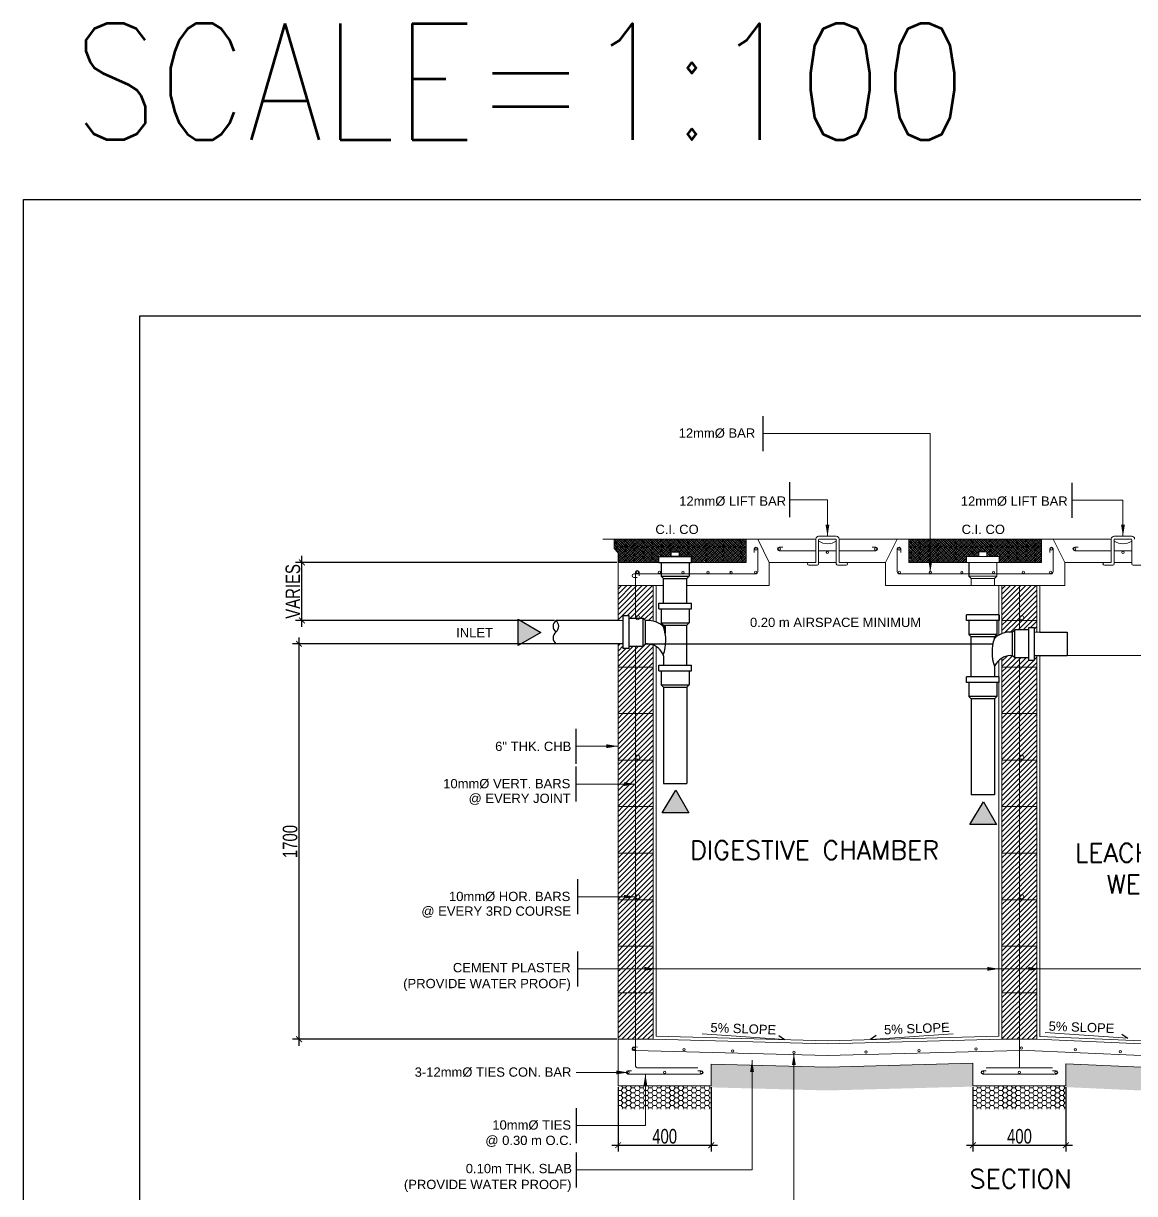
# Model space of a CAD drawing. Header units: millimetres. Extents: x -248340 to 456025, y 261499 to 1049645.
# Drawn here: x 289355 to 308460, y 477311 to 497430 of the extents above; entities that cross this region are included whole.
import ezdxf
from ezdxf.enums import TextEntityAlignment as Align

# ---------------------------------------------------------------- set-up
doc = ezdxf.new("R2010")
doc.units = ezdxf.units.MM
doc.header["$LTSCALE"] = 8
doc.header["$MEASUREMENT"] = 0
doc.header["$PDMODE"] = 3
doc.header["$PDSIZE"] = 0.3125
doc.layers.get('0').update_dxf_attribs({"linetype": 'CONTINUOUS'})
doc.layers.get('DEFPOINTS').update_dxf_attribs({"color": 8, "linetype": 'CONTINUOUS'})
doc.layers.add('10. Rebar', color=10, linetype='CONTINUOUS', lineweight=25)
doc.layers.add('DIM', color=2, linetype='CONTINUOUS', lineweight=25)
doc.layers.add('line', color=7, linetype='CONTINUOUS')
doc.layers.add('TEXT', color=2, linetype='CONTINUOUS')
doc.layers.add('mv', color=30, linetype='CONTINUOUS', plot=False)
doc.styles.add('20SCALE@175CL', font='romans.shx', dxfattribs={"height": 0.08})
doc.styles.add('20scale@80cl', font='arial.ttf', dxfattribs={"height": 0.04})
doc.styles.add('EN-SCL-DIM', font='swisscl.ttf')
doc.styles.add('minnie1', font='ARIALN.TTF', dxfattribs={"height": 150})
doc.styles.add('ROMANS', font='ROMANS', dxfattribs={"width": 0.8, "bigfont": 'BIGFONT'})
doc.dimstyles.new('minnie1', dxfattribs={"dimtxt": 150, "dimasz": 200, "dimexe": 100, "dimexo": 100, "dimgap": 100, "dimtad": 1, "dimtoh": 1, "dimdec": 0, "dimzin": 1, "dimdsep": 32, "dimtxsty": 'minnie1', "dimblk": 'SMALL', "dimcen": 50, "dimclrd": 8, "dimclre": 8, "dimclrt": 256, "dimadec": 0, "dimazin": 0, "dimtfac": 1, "dimtdec": 0, "dimtix": 1, "dimtmove": 0, "dimatfit": 3, "dimfxl": 1, "dimlwd": 9, "dimlwe": 9, "dimarcsym": 0})
doc.dimstyles.new('SC50', dxfattribs={"dimscale": 0.5, "dimtxt": 250, "dimasz": 200, "dimexe": 220, "dimexo": 50, "dimgap": 50, "dimtad": 1, "dimdec": 0, "dimrnd": 1, "dimzin": 0, "dimdsep": 46, "dimlunit": 6, "dimtxsty": 'EN-SCL-DIM', "dimblk": 'ARCHTICK', "dimcen": 100, "dimdle": 220, "dimclrd": 1, "dimclre": 1, "dimclrt": 3, "dimadec": 0, "dimazin": 0, "dimtfac": 1, "dimtdec": 0, "dimtofl": 0, "dimtmove": 0, "dimatfit": 3, "dimldrblk": 'OPEN90', "dimfxl": 1, "dimtolj": 1, "dimtzin": 0, "dimarcsym": 1})
pattern_1 = [(0, (-494666.284, 816316.182), (75, 43.3012702), [50, -100]), (120, (-494666.284, 816316.182), (-75, 43.3012702), [50, -100]), (60, (-494666.284, 816316.182), (2e-14, 86.6025404), [-100, 50])]
pattern_2 = [(45, (280241.974, 442239.7), (7e-15, 88.38835), [62.5, -62.5]), (45, (280225.4, 442256.274), (7e-15, 88.38835), [62.5, -62.5]), (45, (280208.83, 442272.847), (7e-15, 88.38835), [62.5, -62.5]), (135, (280208.83, 442283.895), (-88.38835, 7e-15), [62.5, -62.5]), (135, (280225.4, 442300.47), (-88.38835, 7e-15), [62.5, -62.5]), (135, (280241.974, 442317.04), (-88.38835, 7e-15), [62.5, -62.5])]

# ---------------------------------------------------------------- blocks, each defined once
blk = doc.blocks.new('_Small')
at = {"color": 0, "lineweight": -2}
blk.add_circle((0, 0), 0.25, dxfattribs=at)
blk = doc.blocks.new('_ArchTick')
at = {"color": 0, "linetype": 'ByBlock', "const_width": 0.15}
blk.add_lwpolyline([(-0.5, -0.5), (0.5, 0.5)], dxfattribs=at)
blk = doc.blocks.new('*D965')
at = {"layer": 'DEFPOINTS', "color": 0, "lineweight": 30, "ltscale": 1.25, "transparency": 16777216}
for p in [(299580, 479164), (301180, 479164), (301180, 478142)]:
    blk.add_point(p, dxfattribs=at)
at = {"layer": 'DIM', "color": 1, "lineweight": -2, "ltscale": 1.25, "transparency": 16777216}
for p, q in [((299580, 479139), (299580, 478032)), ((301180, 479139), (301180, 478032)), ((299470, 478142), (301290, 478142))]:
    blk.add_line(p, q, dxfattribs=at)
at = {"layer": 'DIM', "color": 1, "lineweight": -2, "ltscale": 1.25, "transparency": 16777216, "xscale": 100, "yscale": 100, "zscale": 100, "rotation": 180}
blk.add_blockref('_ArchTick', (299580, 478142), dxfattribs=at)
at = {"layer": 'DIM', "color": 1, "lineweight": -2, "ltscale": 1.25, "transparency": 16777216, "xscale": 100, "yscale": 100, "zscale": 100}
blk.add_blockref('_ArchTick', (301180, 478142), dxfattribs=at)
at = {"layer": 'DIM', "color": 3, "ltscale": 1.25, "transparency": 16777216, "insert": (300380, 478295), "char_height": 125, "attachment_point": 5, "style": 'EN-SCL-DIM'}
blk.add_mtext('\\A1;{\\H2x;400}', dxfattribs=at)
blk = doc.blocks.new('_Open90')
at = {"color": 0, "linetype": 'ByBlock', "lineweight": -2}
for p, q in [((0, 0), (-1, 0)), ((-0.5, 0.5), (0, 0)), ((0, 0), (-0.5, -0.5))]:
    blk.add_line(p, q, dxfattribs=at)
blk = doc.blocks.new('*D955')
at = {"layer": 'DEFPOINTS', "color": 0, "lineweight": 30, "ltscale": 1.25, "transparency": 16777216}
for p in [(305680, 479164), (307280, 479164), (307280, 478142)]:
    blk.add_point(p, dxfattribs=at)
at = {"layer": 'DIM', "color": 1, "lineweight": -2, "ltscale": 1.25, "transparency": 16777216}
for p, q in [((305680, 479139), (305680, 478032)), ((307280, 479139), (307280, 478032)), ((305570, 478142), (307390, 478142))]:
    blk.add_line(p, q, dxfattribs=at)
at = {"layer": 'DIM', "color": 1, "lineweight": -2, "ltscale": 1.25, "transparency": 16777216, "xscale": 100, "yscale": 100, "zscale": 100, "rotation": 180}
blk.add_blockref('_ArchTick', (305680, 478142), dxfattribs=at)
at = {"layer": 'DIM', "color": 1, "lineweight": -2, "ltscale": 1.25, "transparency": 16777216, "xscale": 100, "yscale": 100, "zscale": 100}
blk.add_blockref('_ArchTick', (307280, 478142), dxfattribs=at)
at = {"layer": 'DIM', "color": 3, "ltscale": 1.25, "transparency": 16777216, "insert": (306480, 478295), "char_height": 125, "attachment_point": 5, "style": 'EN-SCL-DIM'}
blk.add_mtext('\\A1;{\\H2x;400}', dxfattribs=at)
blk = doc.blocks.new('*D967')
at = {"layer": 'DEFPOINTS', "color": 0, "lineweight": 30, "ltscale": 1.25, "transparency": 16777216}
for p in [(294094, 486764), (299580, 486764), (299580, 479964)]:
    blk.add_point(p, dxfattribs=at)
at = {"layer": 'DIM', "color": 1, "lineweight": -2, "ltscale": 1.25, "transparency": 16777216}
for p, q in [((299555, 486764), (293984, 486764)), ((294094, 479854), (294094, 486874)), ((299555, 479964), (293984, 479964))]:
    blk.add_line(p, q, dxfattribs=at)
at = {"layer": 'DIM', "color": 1, "lineweight": -2, "ltscale": 1.25, "transparency": 16777216, "xscale": 100, "yscale": 100, "zscale": 100}
for p, rotation in [((294094, 486764), 90), ((294094, 479964), 270)]:
    blk.add_blockref('_ArchTick', p, dxfattribs=dict(at, rotation=rotation))
at = {"layer": 'DIM', "color": 3, "ltscale": 1.25, "transparency": 16777216, "insert": (293941, 483364), "char_height": 125, "attachment_point": 5, "rotation": 90, "style": 'EN-SCL-DIM'}
blk.add_mtext('\\A1;{\\H2x;1700}', dxfattribs=at)
blk = doc.blocks.new('*D964')
at = {"layer": 'DEFPOINTS', "color": 0, "lineweight": 30, "ltscale": 1.25, "transparency": 16777216}
for p in [(294144, 488164), (299580, 488164), (298510, 487164)]:
    blk.add_point(p, dxfattribs=at)
at = {"layer": 'DIM', "color": 1, "lineweight": -2, "ltscale": 1.25, "transparency": 16777216}
for p, q in [((299555, 488164), (294034, 488164)), ((294144, 487054), (294144, 488274)), ((298485, 487164), (294034, 487164))]:
    blk.add_line(p, q, dxfattribs=at)
at = {"layer": 'DIM', "color": 1, "lineweight": -2, "ltscale": 1.25, "transparency": 16777216, "xscale": 100, "yscale": 100, "zscale": 100}
for p, rotation in [((294144, 488164), 90), ((294144, 487164), 270)]:
    blk.add_blockref('_ArchTick', p, dxfattribs=dict(at, rotation=rotation))
at = {"layer": 'DIM', "color": 3, "ltscale": 1.25, "transparency": 16777216, "insert": (293989, 487664), "char_height": 125, "attachment_point": 5, "rotation": 90, "style": 'EN-SCL-DIM'}
blk.add_mtext('\\A1;{\\H2x;VARIES}', dxfattribs=at)

msp = doc.modelspace()

# ---------------------------------------------------------------- hatches: boundary and pattern name
at = {"lineweight": 9, "ltscale": 750}
h = msp.add_hatch(dxfattribs=at)
h.set_pattern_fill('EARTH', color=8, scale=250, angle=45)
h.set_pattern_definition(pattern_2)
h.paths.add_polyline_path([(300279.605, 488263.989), (300489.605, 488263.989), (300489.605, 488343.989), (300629.605, 488343.989), (300629.605, 488263.989), (300839.605, 488263.989), (300839.605, 488163.989), (301779.605, 488163.989), (301779.605, 488563.989), (299513.03, 488563.989), (299513.03, 488401.65), (299579.605, 488327.098), (299579.605, 488163.989), (300279.605, 488163.989)])
h = msp.add_hatch(dxfattribs=at)
h.set_pattern_fill('EARTH', color=8, scale=250, angle=45)
h.set_pattern_definition(pattern_2)
h.paths.add_polyline_path([(305569.605, 488163.989), (305569.605, 488263.989), (305779.605, 488263.989), (305779.605, 488343.989), (305919.605, 488343.989), (305919.605, 488263.989), (306129.605, 488263.989), (306129.605, 488163.989), (306859.605, 488163.989), (306859.605, 488563.989), (304579.605, 488563.989), (304579.605, 488163.989)])
h = msp.add_hatch(dxfattribs=at)
h.set_pattern_fill('ANSI31', color=8, scale=500)
h.set_pattern_definition([(45, (-500045.7, 823516.18), (-44.194174, 44.194174), [])])
h.paths.add_polyline_path([(300008.943, 487203.989), (300048.943, 487163.989), (300179.605, 487163.989), (300179.605, 487763.989), (299579.605, 487763.989), (299579.605, 487163.989), (299668.943, 487163.989), (299668.943, 487243.989), (299768.943, 487243.989), (299768.943, 487203.989)])
h = msp.add_hatch(dxfattribs=at)
h.set_pattern_fill('ANSI31', color=8, scale=500)
h.set_pattern_definition([(45, (-493445.7, 823516.18), (-44.194174, 44.194174), [])])
h.paths.add_polyline_path([(306779.605, 487763.989), (306179.605, 487763.989), (306179.605, 487163.989), (306779.605, 487163.989)])
at = {"ltscale": 1.25}
h = msp.add_hatch(color=5, dxfattribs=at)
h.dxf.hatch_style = 1
h.paths.add_polyline_path([(298250.999, 486955.05), (297860.993, 487189.027), (297860.993, 486732.237)])
at = {"lineweight": 9, "ltscale": 750}
h = msp.add_hatch(dxfattribs=at)
h.set_pattern_fill('ANSI31', color=8, scale=500)
h.set_pattern_definition([(45, (-500045.7, 822716.18), (-44.194174, 44.194174), [])])
edge = h.paths.add_edge_path()
edge.add_arc((300095.954, 486790.015), 374.948, 77.1089122, 85.8687743)
edge.add_line((300122.966, 487163.989), (300179.605, 487163.989))
edge.add_line((300179.605, 487163.989), (300179.605, 487155.513))
edge = h.paths.add_edge_path()
edge.add_line((299668.943, 486763.989), (299579.605, 486763.989))
edge.add_line((299579.605, 486763.989), (299579.605, 486363.989))
edge.add_line((299579.605, 486363.989), (300179.605, 486363.989))
edge.add_line((300179.605, 486363.989), (300179.605, 486742.624))
edge.add_arc((300060.343, 486435.785), 329.201, 68.7600242, 85.5380212)
edge.add_line((300085.954, 486763.989), (300048.943, 486763.989))
edge.add_line((300048.943, 486763.989), (300008.943, 486723.989))
edge.add_line((300008.943, 486723.989), (299768.943, 486723.989))
edge.add_line((299768.943, 486723.989), (299768.943, 486683.989))
edge.add_line((299768.943, 486683.989), (299668.943, 486683.989))
edge.add_line((299668.943, 486683.989), (299668.943, 486763.989))
h = msp.add_hatch(dxfattribs=at)
h.set_pattern_fill('ANSI31', color=8, scale=500)
h.set_pattern_definition([(45, (-500045.7, 821916.18), (-44.194174, 44.194174), [])])
h.paths.add_polyline_path([(300179.605, 486363.989), (299579.605, 486363.989), (299579.605, 485563.989), (300179.605, 485563.989)])
h = msp.add_hatch(dxfattribs=at)
h.set_pattern_fill('ANSI31', color=8, scale=500)
h.set_pattern_definition([(45, (-493445.7, 821916.18), (-44.194174, 44.194174), [])])
h.paths.add_polyline_path([(306779.605, 486363.989), (306179.605, 486363.989), (306179.605, 485563.989), (306779.605, 485563.989)])
h = msp.add_hatch(dxfattribs=at)
h.set_pattern_fill('ANSI31', color=8, scale=500)
h.set_pattern_definition([(45, (-500045.7, 821116.18), (-44.194174, 44.194174), [])])
h.paths.add_polyline_path([(300179.605, 485563.989), (299579.605, 485563.989), (299579.605, 484763.989), (300179.605, 484763.989)])
h = msp.add_hatch(dxfattribs=at)
h.set_pattern_fill('ANSI31', color=8, scale=500)
h.set_pattern_definition([(45, (-493445.7, 821116.18), (-44.194174, 44.194174), [])])
h.paths.add_polyline_path([(306779.605, 485563.989), (306179.605, 485563.989), (306179.605, 484763.989), (306779.605, 484763.989)])
h = msp.add_hatch(dxfattribs=at)
h.set_pattern_fill('ANSI31', color=8, scale=500)
h.set_pattern_definition([(45, (-500045.7, 820316.18), (-44.194174, 44.194174), [])])
h.paths.add_polyline_path([(300179.605, 484763.989), (299579.605, 484763.989), (299579.605, 483963.989), (300179.605, 483963.989)])
h = msp.add_hatch(dxfattribs=at)
h.set_pattern_fill('ANSI31', color=8, scale=500)
h.set_pattern_definition([(45, (-493445.7, 820316.18), (-44.194174, 44.194174), [])])
h.paths.add_polyline_path([(306779.605, 484763.989), (306179.605, 484763.989), (306179.605, 483963.989), (306779.605, 483963.989)])
at = {"ltscale": 1.25}
h = msp.add_hatch(color=5, dxfattribs=at)
h.dxf.hatch_style = 1
h.paths.add_polyline_path([(300571.662, 484247.133), (300337.685, 483857.127), (300794.475, 483857.127)])
at = {"lineweight": 9, "ltscale": 750}
h = msp.add_hatch(dxfattribs=at)
h.set_pattern_fill('ANSI31', color=8, scale=500)
h.set_pattern_definition([(45, (-500045.7, 819516.18), (-44.194174, 44.194174), [])])
h.paths.add_polyline_path([(300179.605, 483963.989), (299579.605, 483963.989), (299579.605, 483163.989), (300179.605, 483163.989)])
at = {"ltscale": 1.25}
h = msp.add_hatch(color=5, dxfattribs=at)
h.dxf.hatch_style = 1
h.paths.add_polyline_path([(305861.662, 484047.133), (305627.685, 483657.127), (306084.475, 483657.127)])
at = {"lineweight": 9, "ltscale": 750}
h = msp.add_hatch(dxfattribs=at)
h.set_pattern_fill('ANSI31', color=8, scale=500)
h.set_pattern_definition([(45, (-493445.7, 819516.18), (-44.194174, 44.194174), [])])
h.paths.add_polyline_path([(306779.605, 483963.989), (306179.605, 483963.989), (306179.605, 483163.989), (306779.605, 483163.989)])
h = msp.add_hatch(dxfattribs=at)
h.set_pattern_fill('ANSI31', color=8, scale=500)
h.set_pattern_definition([(45, (-500045.7, 818716.18), (-44.194174, 44.194174), [])])
h.paths.add_polyline_path([(300179.605, 483163.989), (299579.605, 483163.989), (299579.605, 482363.989), (300179.605, 482363.989)])
h = msp.add_hatch(dxfattribs=at)
h.set_pattern_fill('ANSI31', color=8, scale=500)
h.set_pattern_definition([(45, (-493445.7, 818716.18), (-44.194174, 44.194174), [])])
h.paths.add_polyline_path([(306779.605, 483163.989), (306179.605, 483163.989), (306179.605, 482363.989), (306779.605, 482363.989)])
h = msp.add_hatch(dxfattribs=at)
h.set_pattern_fill('ANSI31', color=8, scale=500)
h.set_pattern_definition([(45, (-500045.7, 817916.18), (-44.194174, 44.194174), [])])
h.paths.add_polyline_path([(300179.605, 482363.989), (299579.605, 482363.989), (299579.605, 481563.989), (300179.605, 481563.989)])
h = msp.add_hatch(dxfattribs=at)
h.set_pattern_fill('ANSI31', color=8, scale=500)
h.set_pattern_definition([(45, (-493445.7, 817916.18), (-44.194174, 44.194174), [])])
h.paths.add_polyline_path([(306779.605, 482363.989), (306179.605, 482363.989), (306179.605, 481563.989), (306779.605, 481563.989)])
h = msp.add_hatch(dxfattribs=at)
h.set_pattern_fill('ANSI31', color=8, scale=500)
h.set_pattern_definition([(45, (-500045.7, 817116.18), (-44.194174, 44.194174), [])])
h.paths.add_polyline_path([(300179.605, 481563.989), (299579.605, 481563.989), (299579.605, 480763.989), (300179.605, 480763.989)])
h = msp.add_hatch(dxfattribs=at)
h.set_pattern_fill('ANSI31', color=8, scale=500)
h.set_pattern_definition([(45, (-493445.7, 817116.18), (-44.194174, 44.194174), [])])
h.paths.add_polyline_path([(306779.605, 481563.989), (306179.605, 481563.989), (306179.605, 480763.989), (306779.605, 480763.989)])
h = msp.add_hatch(dxfattribs=at)
h.set_pattern_fill('ANSI31', color=8, scale=500)
h.set_pattern_definition([(45, (-494666.284, 816316.18), (-44.194174, 44.194174), [])])
h.paths.add_polyline_path([(300179.605, 480763.989), (299579.605, 480763.989), (299579.605, 479963.989), (300179.605, 479963.989)])
h = msp.add_hatch(dxfattribs=at)
h.set_pattern_fill('ANSI31', color=8, scale=500)
h.set_pattern_definition([(45, (-493445.7, 816316.18), (-44.194174, 44.194174), [])])
h.paths.add_polyline_path([(306779.605, 480763.989), (306179.605, 480763.989), (306179.605, 479963.989), (306779.605, 479963.989)])
h = msp.add_hatch(dxfattribs=at)
h.set_pattern_fill('HONEY', color=8, scale=400)
h.set_pattern_definition(pattern_1)
h.paths.add_polyline_path([(305679.605, 479550.513), (303179.605, 479483.846), (301179.605, 479537.18), (301179.605, 479137.038), (303179.605, 479083.704), (305679.605, 479150.371)])
h.paths.add_polyline_path([(309879.605, 479541.372), (308579.605, 479483.594), (307279.605, 479541.372), (307279.605, 479140.977), (308579.605, 479083.199), (309878.662, 479140.935)])
h.paths.add_polyline_path([(313579.605, 479519.149), (312779.605, 479483.594), (311479.605, 479541.372), (311479.605, 479140.977), (312779.605, 479083.199), (313579.605, 479118.754)])
h = msp.add_hatch(dxfattribs=at)
h.set_pattern_fill('HONEY', color=8, scale=400)
h.set_pattern_definition(pattern_1)
h.paths.add_polyline_path([(301179.605, 479163.989), (299579.605, 479163.989), (299579.605, 478763.989), (301179.605, 478763.989)])
h = msp.add_hatch(dxfattribs=at)
h.set_pattern_fill('HONEY', color=8, scale=400)
h.set_pattern_definition([(0, (-488566.284, 816316.182), (75, 43.3012702), [50, -100]), (120, (-488566.284, 816316.182), (-75, 43.3012702), [50, -100]), (60, (-488566.284, 816316.182), (2e-14, 86.6025404), [-100, 50])])
h.paths.add_polyline_path([(307279.605, 479163.989), (305679.605, 479163.989), (305679.605, 478763.989), (307279.605, 478763.989)])

# ---------------------------------------------------------------- linework, layer by layer
at = {"color": 1, "lineweight": 20, "ltscale": 750}
for p, q in [((301779.605, 488563.989), (299316.978, 488563.989)), ((304579.605, 488563.989), (306859.605, 488563.989)), ((299579.605, 487163.989), (299579.605, 488163.989)), ((303027.605, 488163.989), (303331.605, 488163.989)), ((303027.605, 488163.989), (303331.605, 488163.989)), ((308107.605, 488163.989), (308411.605, 488163.989)), ((308107.605, 488163.989), (308411.605, 488163.989)), ((300179.605, 487155.513), (300179.605, 487763.989)), ((306179.605, 486940.334), (306179.605, 487763.989)), ((306779.605, 486963.989), (306779.605, 487763.989)), ((299579.605, 479163.989), (299579.605, 486763.989)), ((300179.605, 479963.989), (300179.605, 486742.624)), ((306179.605, 479963.989), (306179.605, 486518.14)), ((306779.605, 479963.989), (306779.605, 486563.989)), ((307299.605, 486563.989), (310560.267, 486563.989)), ((299579.605, 479963.989), (300179.605, 479963.989)), ((306179.605, 479963.989), (306779.605, 479963.989)), ((307279.605, 479163.989), (307279.605, 479541.372)), ((307279.605, 479541.372), (308579.605, 479483.594)), ((299579.605, 479163.989), (301179.605, 479163.989)), ((305679.605, 479163.989), (307279.605, 479163.989))]:
    msp.add_line(p, q, dxfattribs=at)
at = {"color": 7, "lineweight": 13, "ltscale": 750}
for p, q in [((302979.605, 488563.989), (302979.605, 488163.989)), ((303027.605, 488611.989), (303331.605, 488611.989)), ((303027.605, 488551.989), (303027.605, 488139.989)), ((303039.605, 488563.989), (303319.605, 488563.989)), ((303331.605, 488551.989), (303331.605, 488139.989)), ((303379.605, 488563.989), (304579.605, 488563.989)), ((303379.605, 488563.989), (303379.605, 488163.989)), ((308059.605, 488563.989), (308059.605, 488163.989)), ((308107.605, 488611.989), (308411.605, 488611.989)), ((308107.605, 488551.989), (308107.605, 488139.989)), ((308119.605, 488563.989), (308399.605, 488563.989)), ((308411.605, 488551.989), (308411.605, 488139.989)), ((302859.605, 488163.989), (302979.605, 488163.989)), ((302859.605, 488115.989), (303003.605, 488115.989)), ((303355.605, 488115.989), (303499.605, 488115.989)), ((303379.605, 488163.989), (303499.605, 488163.989)), ((307939.605, 488163.989), (308059.605, 488163.989)), ((307939.605, 488115.989), (308083.605, 488115.989)), ((308435.605, 488115.989), (308579.605, 488115.989)), ((299579.605, 487763.989), (300179.605, 487763.989)), ((300231.605, 487155.513), (300231.605, 487763.989)), ((306127.605, 486915.775), (306127.605, 487763.989)), ((306179.605, 487763.989), (306779.605, 487763.989)), ((306831.605, 486963.989), (306831.605, 487763.989)), ((306179.605, 487163.989), (306779.605, 487163.989)), ((299579.605, 486363.989), (300179.605, 486363.989)), ((306179.605, 486363.989), (306779.605, 486363.989)), ((299579.605, 485563.989), (300179.605, 485563.989)), ((306179.605, 485563.989), (306779.605, 485563.989)), ((299579.605, 484763.989), (300179.605, 484763.989)), ((306179.605, 484763.989), (306779.605, 484763.989)), ((299579.605, 483963.989), (300179.605, 483963.989)), ((306179.605, 483963.989), (306779.605, 483963.989)), ((299579.605, 483163.989), (300179.605, 483163.989)), ((306179.605, 483163.989), (306779.605, 483163.989)), ((299579.605, 482363.989), (300179.605, 482363.989)), ((306179.605, 482363.989), (306779.605, 482363.989)), ((299579.605, 481563.989), (300179.605, 481563.989)), ((306179.605, 481563.989), (306779.605, 481563.989)), ((299579.605, 480763.989), (300179.605, 480763.989)), ((306179.605, 480763.989), (306779.605, 480763.989))]:
    msp.add_line(p, q, dxfattribs=at)
at = {"color": 1, "ltscale": 1.25}
for p, q in [((300279.605, 488163.989), (300279.605, 488263.989)), ((300279.605, 488263.989), (300839.605, 488263.989)), ((300279.605, 488163.989), (300839.605, 488163.989)), ((300319.605, 488163.989), (300319.605, 487923.989)), ((300319.605, 488163.989), (300319.605, 487923.989)), ((300799.605, 488163.989), (300799.605, 487923.989)), ((300839.605, 488163.989), (300839.605, 488263.989)), ((300319.605, 487923.989), (300359.605, 487883.989)), ((300319.605, 487923.989), (300799.605, 487923.989)), ((300799.605, 487923.989), (300759.605, 487883.989)), ((300359.605, 487463.989), (300359.605, 487883.989)), ((300359.605, 487883.989), (300759.605, 487883.989)), ((300759.605, 487463.989), (300759.605, 487883.989)), ((300279.605, 487363.989), (300279.605, 487463.989)), ((300279.605, 487463.989), (300839.605, 487463.989)), ((300279.605, 487363.989), (300839.605, 487363.989)), ((300319.605, 487363.989), (300319.605, 487123.989)), ((300319.605, 487363.989), (300319.605, 487123.989)), ((300799.605, 487363.989), (300799.605, 487123.989)), ((300839.605, 487363.989), (300839.605, 487463.989)), ((297860.993, 487189.027), (298250.999, 486955.05)), ((297860.993, 486732.237), (297860.993, 487189.027)), ((299579.605, 487163.989), (298510.405, 487163.989)), ((299668.943, 486683.989), (299668.943, 487243.989)), ((299768.943, 487243.989), (299668.943, 487243.989)), ((299768.943, 486683.989), (299768.943, 487243.989)), ((299768.943, 487203.989), (300008.943, 487203.989)), ((300008.943, 487203.989), (300048.943, 487163.989)), ((300008.943, 486723.989), (300008.943, 487203.989)), ((300048.943, 486763.989), (300048.943, 487163.989)), ((300319.605, 487123.989), (300359.605, 487083.989)), ((300319.605, 487123.989), (300799.605, 487123.989)), ((300799.605, 487123.989), (300759.605, 487083.989)), ((305569.605, 487163.989), (305569.605, 487263.989)), ((306129.605, 487263.989), (305569.605, 487263.989)), ((306129.605, 487163.989), (305569.605, 487163.989)), ((305609.605, 487163.989), (305609.605, 486923.989)), ((306089.605, 487163.989), (306089.605, 486923.989)), ((306129.605, 487263.989), (306129.605, 487163.989)), ((298250.999, 486955.05), (297860.993, 486732.237)), ((300359.605, 487056.613), (300359.605, 487083.989)), ((300359.605, 487083.989), (300759.605, 487083.989)), ((300369.605, 487083.989), (300369.605, 487025.568)), ((300389.605, 487083.989), (300389.605, 486939.446)), ((300759.605, 486397.77), (300759.605, 487083.989)), ((305609.605, 486923.989), (305649.605, 486883.989)), ((306089.605, 486923.989), (305609.605, 486923.989)), ((306089.605, 486923.989), (306049.605, 486883.989)), ((306360.267, 486963.989), (306340.267, 486963.989)), ((306400.267, 487003.989), (306360.267, 486963.989)), ((306360.267, 486563.989), (306360.267, 486963.989)), ((306400.267, 486523.989), (306400.267, 487003.989)), ((306640.267, 487003.989), (306400.267, 487003.989)), ((306640.267, 486483.989), (306640.267, 487043.989)), ((306640.267, 487043.989), (306740.267, 487043.989)), ((306740.267, 486483.989), (306740.267, 487043.989)), ((306829.605, 486963.989), (307299.605, 486963.989)), ((307299.605, 486963.989), (307299.605, 486563.989)), ((299668.943, 486763.989), (298510.405, 486763.989)), ((299768.943, 486723.989), (300008.943, 486723.989)), ((300008.943, 486723.989), (300048.943, 486763.989)), ((300048.943, 486763.989), (306022.91, 486764.458)), ((300085.954, 486763.989), (300048.943, 486763.989)), ((306049.605, 486883.989), (305649.605, 486883.989)), ((305649.605, 486197.77), (305649.605, 486883.989)), ((306049.605, 486856.613), (306049.605, 486883.989)), ((299768.943, 486683.989), (299668.943, 486683.989)), ((300359.605, 486554.215), (300359.605, 486397.77)), ((306323.255, 486563.989), (306360.267, 486563.989)), ((306340.267, 486563.989), (306360.267, 486563.989)), ((306400.267, 486523.989), (306360.267, 486563.989)), ((306640.267, 486523.989), (306400.267, 486523.989)), ((306740.267, 486563.989), (307299.605, 486563.989)), ((300279.605, 486297.77), (300279.605, 486397.77)), ((300279.605, 486397.77), (300839.605, 486397.77)), ((300279.605, 486297.77), (300839.605, 486297.77)), ((300319.605, 486297.77), (300319.605, 486057.77)), ((300319.605, 486297.77), (300319.605, 486057.77)), ((300799.605, 486297.77), (300799.605, 486057.77)), ((300839.605, 486297.77), (300839.605, 486397.77)), ((306049.605, 486354.215), (306049.605, 486197.77)), ((306640.267, 486483.989), (306740.267, 486483.989)), ((305569.605, 486097.77), (305569.605, 486197.77)), ((306129.605, 486197.77), (305569.605, 486197.77)), ((306129.605, 486097.77), (305569.605, 486097.77)), ((305609.605, 486097.77), (305609.605, 485857.77)), ((306089.605, 486097.77), (306089.605, 485857.77)), ((306089.605, 486097.77), (306089.605, 485857.77)), ((306129.605, 486097.77), (306129.605, 486197.77)), ((300319.605, 486057.77), (300359.605, 486017.77)), ((300319.605, 486057.77), (300799.605, 486057.77)), ((300359.605, 486017.77), (300359.605, 484363.989)), ((300359.605, 486017.77), (300759.605, 486017.77)), ((300799.605, 486057.77), (300759.605, 486017.77)), ((300759.605, 486017.77), (300759.605, 484363.989)), ((305609.605, 485857.77), (305649.605, 485817.77)), ((306089.605, 485857.77), (305609.605, 485857.77)), ((306049.605, 485817.77), (305649.605, 485817.77)), ((305649.605, 485817.77), (305649.605, 484163.989)), ((306089.605, 485857.77), (306049.605, 485817.77)), ((306049.605, 485817.77), (306049.605, 484163.989)), ((300359.605, 484363.989), (300759.605, 484363.989)), ((300337.685, 483857.127), (300571.662, 484247.133)), ((300571.662, 484247.133), (300794.475, 483857.127)), ((306049.605, 484163.989), (305649.605, 484163.989)), ((305627.685, 483657.127), (305861.662, 484047.133)), ((305861.662, 484047.133), (306084.475, 483657.127)), ((300794.475, 483857.127), (300337.685, 483857.127)), ((306084.475, 483657.127), (305627.685, 483657.127))]:
    msp.add_line(p, q, dxfattribs=at)
at = {"color": 8, "lineweight": 9, "ltscale": 750}
for p, q in [((306179.605, 487081.549), (306262.045, 487163.989)), ((306179.605, 486993.16), (306350.433, 487163.989)), ((306230.563, 486955.731), (306438.821, 487163.989)), ((306327.898, 486964.677), (306527.21, 487163.989)), ((306455.598, 487003.989), (306615.598, 487163.989)), ((306543.986, 487003.989), (306703.986, 487163.989)), ((306672.375, 487043.989), (306779.605, 487151.219)), ((306632.375, 487003.989), (306640.267, 487011.881)), ((306740.267, 487023.492), (306779.605, 487062.83)), ((306769.151, 486963.989), (306779.605, 486974.442)), ((306179.605, 486374.442), (306364.709, 486559.546)), ((306179.605, 486462.83), (306272.868, 486556.094)), ((306257.54, 486363.989), (306417.54, 486523.989)), ((306345.928, 486363.989), (306505.928, 486523.989)), ((306434.316, 486363.989), (306594.316, 486523.989)), ((306740.267, 486493.162), (306779.605, 486532.5)), ((306522.705, 486363.989), (306642.705, 486483.989)), ((306611.093, 486363.989), (306731.093, 486483.989)), ((306699.481, 486363.989), (306779.605, 486444.112))]:
    msp.add_line(p, q, dxfattribs=at)
msp.add_lwpolyline([(299513.03, 488563.171), (299513.03, 488401.65), (299579.605, 488327.098), (299579.605, 488163.989)], dxfattribs=at)
at = {"color": 1, "lineweight": 20, "ltscale": 750}
for points in [[(300759.605, 487763.989), (302179.605, 487763.989), (302179.605, 488163.989), (301979.605, 488563.989), (301779.605, 488563.989), (301779.605, 488163.989), (299579.605, 488163.989)], [(301979.605, 488563.989), (302979.605, 488563.989), (301979.605, 488563.989), (302179.605, 488163.989), (302859.605, 488163.989)], [(303499.605, 488163.989), (304179.605, 488163.989), (304379.605, 488563.989), (303379.605, 488563.989)], [(304579.605, 488163.989), (304579.605, 488563.989), (304379.605, 488563.989), (304179.605, 488163.989), (304179.605, 487763.989), (307259.605, 487763.989), (307259.605, 488163.989), (307059.605, 488563.989), (306859.605, 488563.989), (306859.605, 488163.989), (304579.605, 488163.989)], [(307059.605, 488563.989), (307259.605, 488163.989), (307939.605, 488163.989)], [(308059.605, 488563.989), (307059.605, 488563.989)], [(299579.605, 488163.989), (299579.605, 487763.989), (300359.605, 487763.989)], [(300179.605, 479963.989), (303179.605, 479883.989), (306179.605, 479963.989)], [(306779.605, 479963.989), (308579.605, 479883.989), (310379.605, 479963.989)], [(301179.605, 479163.989), (301179.605, 479537.18), (303179.605, 479483.846), (305679.605, 479550.513), (305679.605, 479163.989)]]:
    msp.add_lwpolyline(points, dxfattribs=at)
at = {"color": 1, "ltscale": 1.25}
msp.add_lwpolyline([(300629.605, 488343.989), (300629.605, 488263.989), (300489.605, 488263.989), (300489.605, 488343.989)], close=True, dxfattribs=at)
at = {"color": 7, "lineweight": 13, "ltscale": 750}
for points in [[(300231.605, 486716.931), (300231.605, 480014.62), (303179.605, 479936.007), (306127.605, 480014.62), (306127.605, 486479.541)], [(306831.605, 486563.989), (306831.605, 480013.729), (308579.605, 479936.04), (310327.605, 480013.729), (310327.605, 486279.541)]]:
    msp.add_lwpolyline(points, dxfattribs=at)
for centre, radius, start, end in [((303027.605, 488563.989), 48, 90, 180), ((303039.605, 488551.989), 12, 90, 180), ((303319.605, 488551.989), 12, 0, 90), ((303331.605, 488563.989), 48, 0, 90), ((308107.605, 488563.989), 48, 90, 180), ((308119.605, 488551.989), 12, 90, 180), ((308399.605, 488551.989), 12, 0, 90), ((308411.605, 488563.989), 48, 0, 90), ((302859.605, 488139.989), 24, 90, 270), ((303003.605, 488139.989), 24, 270, 0), ((303355.605, 488139.989), 24, 180, 270), ((303499.605, 488139.989), 24, 270, 90), ((307939.605, 488139.989), 24, 90, 270), ((308083.605, 488139.989), 24, 270, 0), ((308435.605, 488139.989), 24, 180, 270)]:
    msp.add_arc(centre, radius, start, end, dxfattribs=at)
at = {"color": 1, "lineweight": 20, "ltscale": 750}
for centre in [(303179.605, 488773.989), (308259.605, 488773.989)]:
    msp.add_arc(centre, 290, 238.3897727, 301.6102273, dxfattribs=at)
at = {"color": 1, "ltscale": 1.25}
for centre, radius, start, end in [((298589.749, 487063.989), 127.654, 128.4299779, 231.5700221), ((298431.06, 487063.989), 127.654, 308.4299779, 51.5700221), ((300095.954, 486790.015), 374.948, 45.3184751, 94.1312258), ((298589.749, 486863.989), 127.654, 128.4299779, 231.5700221), ((299674.13, 486818.676), 725.596, 340.278337, 19.1425107), ((306313.255, 486590.015), 374.948, 85.8687742, 134.6815249), ((300060.343, 486435.785), 329.201, 28.3748645, 85.5380212), ((306733.711, 486618.676), 725.596, 160.8574893, 199.721663), ((300279.605, 486554.215), 80, 0, 28.3748645), ((306348.866, 486235.785), 329.201, 94.4619785, 151.6251355), ((306129.605, 486354.215), 80, 151.6251355, 180)]:
    msp.add_arc(centre, radius, start, end, dxfattribs=at)
at = {"layer": '10. Rebar'}
for p, q in [((302068.75, 490678.919), (302068.75, 490077.292)), ((302528.251, 489540.481), (302528.251, 488938.854)), ((307382.543, 489532.726), (307382.543, 488931.099)), ((298853.146, 485303.82), (298853.146, 484702.193)), ((298851.179, 484652.469), (298851.179, 484050.842)), ((298879.141, 482714.829), (298879.141, 482113.202)), ((298881.86, 481475.842), (298881.86, 480874.215)), ((298859.439, 478781.361), (298859.439, 478179.734)), ((298857.713, 478019.694), (298857.713, 477418.067))]:
    msp.add_line(p, q, dxfattribs=at)
at = {"layer": 'line', "color": 30, "lineweight": 13}
for p, q in [((305569.605, 488163.989), (305569.605, 488263.989)), ((305569.605, 488263.989), (306129.605, 488263.989)), ((305569.605, 488163.989), (306129.605, 488163.989)), ((305609.605, 488163.989), (305609.605, 487923.989)), ((306089.605, 488163.989), (306089.605, 487923.989)), ((306129.605, 488163.989), (306129.605, 488263.989)), ((305609.605, 487923.989), (305649.605, 487883.989)), ((305609.605, 487923.989), (306089.605, 487923.989)), ((306089.605, 487923.989), (306049.605, 487883.989)), ((305649.605, 487763.989), (305649.605, 487883.989)), ((305649.605, 487883.989), (306049.605, 487883.989)), ((306049.605, 487763.989), (306049.605, 487883.989)), ((299668.943, 487163.989), (299579.605, 487163.989)), ((300068.943, 487163.989), (300048.943, 487163.989)), ((306740.267, 486963.989), (306829.605, 486963.989)), ((299768.943, 486723.989), (300008.943, 486723.989)), ((300085.954, 486763.989), (300048.943, 486763.989))]:
    msp.add_line(p, q, dxfattribs=at)
at = {"layer": 'line'}
for p, q in [((305609.605, 488163.989), (305609.605, 487923.989)), ((306640.267, 486523.989), (306400.267, 486523.989))]:
    msp.add_line(p, q, dxfattribs=at)
at = {"layer": 'line', "color": 30, "lineweight": 13}
msp.add_lwpolyline([(305919.605, 488343.989), (305919.605, 488263.989), (305779.605, 488263.989), (305779.605, 488343.989)], close=True, dxfattribs=at)
at = {"layer": 'line', "color": 7}
for points in [[(302343.285, 480026.8), (302442.859, 479959.829)], [(304019.256, 480026.8), (303919.682, 479959.829)], [(308241.532, 480049.093), (308341.106, 479982.122)]]:
    msp.add_lwpolyline(points, dxfattribs=at)
at = {"layer": 'mv', "color": 6}
for p, q in [((289354.998, 435004.096), (289354.998, 494404.096)), ((289354.998, 494404.096), (373454.998, 494404.096)), ((291354.998, 437004.096), (291354.998, 492404.096)), ((291354.998, 492404.096), (370954.998, 492404.096))]:
    msp.add_line(p, q, dxfattribs=at)
at = {"layer": 'TEXT', "color": 150, "lineweight": 13}
for p, q in [((301979.605, 488363.989), (301979.605, 488003.989)), ((302349.605, 488363.989), (302979.605, 488363.989)), ((303027.605, 488363.989), (303331.605, 488363.989)), ((303379.605, 488363.989), (304009.605, 488363.989)), ((304379.605, 488363.989), (304379.605, 488003.989)), ((307059.605, 488363.989), (307059.605, 488003.989)), ((307429.605, 488363.989), (308059.605, 488363.989)), ((308107.605, 488363.989), (308411.605, 488363.989)), ((299849.605, 487963.989), (299879.605, 487963.989)), ((299849.605, 487903.989), (299909.605, 487903.989)), ((299879.605, 487993.989), (299879.605, 487963.989)), ((299879.605, 487963.989), (301939.605, 487963.989)), ((299879.605, 487203.989), (299879.605, 487963.989)), ((299939.605, 487993.989), (299939.605, 487933.989)), ((304419.605, 487963.989), (307019.605, 487963.989)), ((306479.605, 487004.029), (306479.605, 487764.029)), ((299879.605, 479503.989), (299879.605, 486723.989)), ((306479.605, 479474.029), (306479.605, 486524.029)), ((299909.605, 479473.989), (300949.605, 479473.989)), ((305909.605, 479474.029), (307049.605, 479474.029)), ((300979.605, 479363.989), (299779.605, 479363.989)), ((307079.605, 479364.029), (305879.605, 479364.029))]:
    msp.add_line(p, q, dxfattribs=at)
at = {"layer": 'TEXT', "color": 1, "lineweight": 9}
for p, q in [((302442.859, 479959.829), (301025.038, 480057.079)), ((303919.682, 479959.829), (305337.503, 480057.079)), ((308341.106, 479982.122), (306923.285, 480079.371))]:
    msp.add_line(p, q, dxfattribs=at)
at = {"layer": 'TEXT', "color": 150, "lineweight": 13}
for points in [[(301919.605, 488333.989), (301919.605, 488393.989, -1), (301979.605, 488393.989), (301979.605, 488363.989)], [(302409.605, 488423.989), (302349.605, 488423.989, 1), (302349.605, 488363.989), (302379.605, 488363.989)], [(303949.605, 488423.989), (304009.605, 488423.989, -1), (304009.605, 488363.989), (303979.605, 488363.989)], [(304439.605, 488333.989), (304439.605, 488393.989, 1), (304379.605, 488393.989), (304379.605, 488363.989)], [(306999.605, 488333.989), (306999.605, 488393.989, -1), (307059.605, 488393.989), (307059.605, 488363.989)], [(307489.605, 488423.989), (307429.605, 488423.989, 1), (307429.605, 488363.989), (307459.605, 488363.989)], [(299911.587, 479830.885), (299851.62, 479832.884, 1), (299849.621, 479772.917), (299879.605, 479771.918)], [(299809.605, 479423.989), (299749.605, 479423.989, 1), (299749.605, 479363.989), (299779.605, 479363.989)], [(300949.605, 479423.989), (301009.605, 479423.989, -1), (301009.605, 479363.989), (300979.605, 479363.989)], [(305909.605, 479424.029), (305849.605, 479424.029, 1), (305849.605, 479364.029), (305879.605, 479364.029)], [(307049.605, 479424.029), (307109.605, 479424.029, -1), (307109.605, 479364.029), (307079.605, 479364.029)]]:
    msp.add_lwpolyline(points, format="xyb", dxfattribs=at)
for points in [[(299879.605, 479771.918), (303179.605, 479683.918), (306479.605, 479771.918)], [(306479.605, 479777.125), (308579.605, 479683.791), (310679.605, 479777.125)]]:
    msp.add_lwpolyline(points, dxfattribs=at)
at = {"layer": 'TEXT', "color": 2, "lineweight": 13}
for centre, radius in [((301949.605, 488393.989), 20), ((302349.605, 488393.989), 20), ((303179.605, 488333.989), 20), ((304009.605, 488393.989), 20), ((304409.605, 488393.989), 20), ((307029.605, 488393.989), 20), ((307429.605, 488393.989), 20), ((308259.605, 488333.989), 20), ((299909.605, 487993.989), 20), ((300287.498, 487993.989), 20), ((300697.964, 487993.989), 20), ((301125.341, 487993.989), 20), ((301523.418, 487993.989), 20), ((301945.327, 487993.989), 20), ((304417.441, 487993.989), 20), ((304947.274, 487993.989), 20), ((305489.344, 487993.989), 20), ((306033.8, 487993.989), 20), ((306544.501, 487993.989), 20), ((307014.28, 487993.989), 20), ((299916.988, 487214.016), 36), ((306516.988, 487214.016), 36), ((299916.988, 484814.016), 36), ((306516.988, 484814.016), 36), ((299916.988, 482414.016), 36), ((306516.988, 482414.016), 36), ((299850.621, 479802.9), 20), ((300714.694, 479783.707), 20), ((301547.494, 479762.229), 20), ((302601.582, 479741.16), 20), ((303841.805, 479744.026), 20), ((304755.037, 479770.71), 20), ((305733.201, 479797.383), 20), ((306512.731, 479811.541), 20), ((307441.997, 479784.025), 20), ((308213.784, 479749.843), 20), ((299749.605, 479393.989), 20), ((300379.605, 479393.989), 20), ((301009.605, 479393.989), 20), ((305849.605, 479394.029), 20), ((306479.605, 479394.029), 20), ((307109.605, 479394.029), 20)]:
    msp.add_circle(centre, radius, dxfattribs=at)
at = {"layer": 'TEXT', "color": 150, "lineweight": 13}
for centre, radius, start, end in [((299849.605, 487933.989), 30, 90, 270), ((299909.605, 487993.989), 30, 0, 180), ((301939.605, 488003.989), 40, 270, 0), ((304419.605, 488003.989), 40, 180, 270), ((307019.605, 488003.989), 40, 270, 0), ((299909.605, 479503.989), 30, 180, 270)]:
    msp.add_arc(centre, radius, start, end, dxfattribs=at)

# ---------------------------------------------------------------- texts
at = {"layer": 'line', "style": '20SCALE@175CL'}
for s, p in [('DIGESTIVE CHAMBER', (300816.103, 483056.698)), ('LEACHING', (307431.864, 483009.061)), ('WELL', (307976.865, 482472.562)), ('SECTION', (305621.633, 477405.639))]:
    msp.add_text(s, height=320, dxfattribs=at).set_placement(p)
at = {"layer": 'TEXT', "linetype": 'Continuous', "style": 'ROMANS', "width": 0.85}
msp.add_text('SCALE=1:100', height=2000, dxfattribs=at).set_placement((297895.474, 496430.253), align=Align.MIDDLE)
at = {"layer": 'TEXT', "style": '20scale@80cl'}
for s, p in [('12mm%%C BAR', (300620.525, 490306.337)), ('12mm%%C LIFT BAR', (300629.967, 489137.038)), ('12mm%%C LIFT BAR', (305471.335, 489137.038)), ('C.I. CO', (300220.408, 488651.217)), ('C.I. CO', (305485.851, 488651.217)), ('0.20 m AIRSPACE MINIMUM', (301847.059, 487051.79)), ('INLET', (296796.031, 486873.45)), ('6" THK. CHB', (297465.837, 484920.296)), ('10mm%%C VERT. BARS', (296572.631, 484279.447)), ('@ EVERY JOINT', (297009.084, 484026.88)), ('10mm%%C HOR. BARS', (296672.058, 482340.012)), ('@ EVERY 3RD COURSE', (296196.751, 482087.444)), ('CEMENT PLASTER', (296738.524, 481116.163)), ('(PROVIDE WATER PROOF)', (295884.827, 480842.694)), ('3-12mm%%C TIES CON. BAR', (296081.982, 479320.025)), ('10mm%%C TIES ', (297417.207, 478410.481)), ('@ 0.30 m O.C.', (297297.043, 478145.932)), ('0.10m THK. SLAB', (296960.127, 477661.626)), ('(PROVIDE WATER PROOF)', (295897.207, 477388.157))]:
    msp.add_text(s, height=160, dxfattribs=at).set_placement(p)
for rotation, p in [(357.8803043, (306979.353, 480112.555)), (357.8803043, (301164.619, 480087.171)), (2.1196957, (304154.349, 480048.546))]:
    msp.add_text('5% SLOPE', height=160, rotation=rotation, dxfattribs=at).set_placement(p)

# ---------------------------------------------------------------- dimensions: what is measured, and where the dimension line sits
at = {"layer": 'DIM', "color": 0, "ltscale": 1.25}
for base, p1, p2, text, picture, middle in [((294144.089, 488163.989), (298510.405, 487163.989), (299579.605, 488163.989), '{\\H2x;VARIES}', '*D964', (294144.089, 487663.989)), ((294094.089, 486763.989), (299579.605, 479963.989), (299579.605, 486763.989), '{\\H2x;1700}', '*D967', (294094.089, 483363.989))]:
    dim = msp.add_linear_dim(base=base, p1=p1, p2=p2, angle=90, text=text, dimstyle='SC50', dxfattribs=at)
    dim.commit()
    dim.dimension.update_dxf_attribs({"geometry": picture, "text_midpoint": middle, "dimtype": 160})
for base, p1, p2, picture, middle in [((301179.605, 478141.797), (299579.605, 479163.989), (301179.605, 479163.989), '*D965', (300379.605, 478294.828)), ((307279.605, 478141.797), (305679.605, 479163.989), (307279.605, 479163.989), '*D955', (306479.605, 478294.828))]:
    dim = msp.add_linear_dim(base=base, p1=p1, p2=p2, text='{\\H2x;400}', dimstyle='SC50', dxfattribs=at)
    dim.commit()
    dim.dimension.update_dxf_attribs({"geometry": picture, "text_midpoint": middle})

# ---------------------------------------------------------------- leaders
at = {"color": 7, "lineweight": 13, "ltscale": 750}
for points in [[(304947.274, 487993.989), (304947.274, 490378.106), (302068.75, 490378.106)], [(303179.605, 488611.989), (303179.605, 489239.668), (302528.251, 489239.668)], [(308259.605, 488611.989), (308259.605, 489231.912), (307382.543, 489231.912)], [(299579.605, 485003.007), (298853.146, 485003.007)], [(299879.605, 484351.655), (298851.179, 484351.655)], [(299880.988, 482414.016), (298879.141, 482414.016)], [(300231.605, 481175.028), (298881.86, 481175.028)], [(306127.605, 481175.028), (300231.605, 481175.028)], [(306831.605, 481175.028), (306127.605, 481175.028)], [(310327.605, 481175.028), (306831.605, 481175.028)], [(302601.582, 479721.16), (302601.582, 476980.655), (298862.376, 476980.655)], [(301882.398, 479602.246), (301882.398, 477718.881), (298857.713, 477718.881)], [(299749.605, 479393.989), (298858.653, 479393.989)], [(300048.489, 479363.989), (300048.489, 478480.547), (298859.439, 478480.547)]]:
    msp.add_leader(points, dimstyle='minnie1', override={"dimgap": 100, "dimtad": 0}, dxfattribs=at)

doc.saveas('drawing.dxf')
